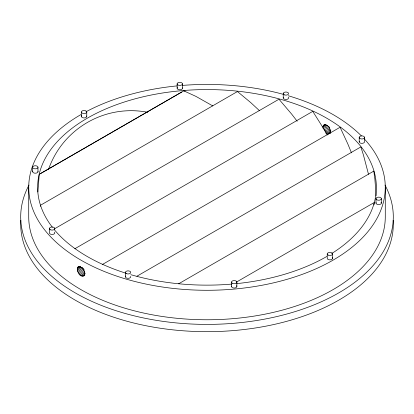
<?xml version="1.0" encoding="UTF-8"?>
<svg xmlns="http://www.w3.org/2000/svg" width="414" height="414" viewBox="0 0 414 414"><rect width="100%" height="100%" fill="white"/><g stroke="black" fill="none" stroke-linecap="round" stroke-linejoin="round"><path stroke-width="0.62" d="M37.871 191.961L39.263 174.299L183.806 90.847L195.925 96.384L212.801 105.932M77.278 269.167L77.77 267.284L78.355 266.735C82.458 265.974 86.065 271.827 84.321 275.434C80.797 278.156 77.221 272.407 77.278 269.167L80.74 266.637M325.135 124.303L323.375 125.483L322.853 127.388L327.365 134.959M373.961 204.894L374.339 202.462L236.492 282.048M48.464 169.554C62.674 128.521 105.037 104.059 147.679 112.272M329.927 133.634C331.536 130.079 328.245 123.848 323.996 124.914M79.11 274.073L84.192 269.674M78.355 272.914L83.597 268.422M79.99 275.056L84.508 271.206M77.77 271.651L82.717 267.553M80.937 275.786L84.834 272.609M77.408 270.373L81.206 267.392M81.951 276.185L85.315 273.618M82.893 276.257L84.839 274.906M77.408 268.112L79.969 266.393M83.7 276.003L84.798 275.326M77.77 267.284L79.359 266.316M181.803 92.006L40.541 173.564M40.412 205.297L237.445 91.541L250.832 102.672L259.594 110.797M54.332 228.921L278.974 99.225L291.684 114.135L297.174 121.245M74.82 248.752L312.761 111.376L322.853 127.388L327.531 125.613M102.336 264.525L340.08 127.264L347.822 143.937L351.481 152.844M136.962 276.195L360.853 146.934L363.471 155.126L368.496 174.263M178.61 283.807L373.821 171.101L374.913 179.381L376.088 195.843M183.992 90.92L184.892 90.412L184.892 91.271M330.47 132.941L327.707 134.296L326.76 133.862L330.662 132.138M323.375 125.483L325.528 124.469M322.987 126.327L326.351 124.919M325.746 133.168L330.812 131.129M325.409 131.999L330.843 129.98M322.987 128.588L329.068 126.43M324.592 130.881L329.922 129.002M323.955 129.649L329.725 127.652M40.463 205.266L40.603 206.348M385.279 187.356L385.279 216.832A178.279 102.926 0 0 1 207 319.763A178.279 102.926 0 0 1 28.721 216.832L28.721 187.356M381.356 198.689L381.356 203.057M376.005 198.689L376.005 203.057M364.532 137.608A2.675 1.542 0 0 1 360.278 138.669A2.675 1.542 0 0 1 360.817 136.015A2.675 1.542 0 0 1 364.532 137.608L364.532 141.976A2.675 1.542 0 0 1 361.22 143.296A2.675 1.542 0 0 1 359.388 141.231M359.217 137.251L359.217 141.619M332.582 253.953L332.582 258.32M327.236 253.953L327.236 258.32A2.675 1.542 0 0 0 330.6 259.811A2.675 1.542 0 0 0 332.225 257.549M283.238 93.574L283.238 97.942M236.865 282.11L236.865 286.478M231.519 282.11L231.519 286.478M182.481 83.871A2.675 1.542 0 0 1 178.47 85.212A2.675 1.542 0 0 1 178.47 82.536A2.675 1.542 0 0 1 182.481 83.871L182.481 88.239M177.135 83.871L177.135 88.239M125.411 272.407L125.411 276.775M86.764 112.028A2.675 1.542 0 0 1 82.753 113.369A2.675 1.542 0 0 1 82.753 110.693A2.675 1.542 0 0 1 86.764 112.028L86.764 116.396M81.418 112.028L81.418 116.396M49.452 228.549L49.452 232.916A2.675 1.542 0 0 0 52.816 234.407A2.675 1.542 0 0 0 54.441 232.145M37.974 167.489A2.675 1.542 0 0 1 33.7 168.519A2.675 1.542 0 0 1 34.284 165.869A2.675 1.542 0 0 1 37.974 167.489L37.974 171.857M32.665 167.096L32.665 171.463M364.439 139.068A178.279 102.926 0 0 1 305.796 273.033A178.279 102.926 0 0 1 69.097 252.587A178.279 102.926 0 0 1 80.937 114.575M85.988 111.775A178.279 102.926 0 0 1 177.321 85.869M182.445 85.413A178.279 102.926 0 0 1 283.378 94.356M288.304 95.758A178.279 102.926 0 0 1 361.391 135.895M384.979 185.053A186.3 107.557 0 0 1 207 324.395A186.3 107.557 0 0 1 29.021 185.053M52.355 227.224A169.362 97.782 0 0 1 117.638 104.297A169.362 97.782 0 0 1 337.446 124.992A169.362 97.782 0 0 1 331.692 253.528M326.76 256.499A169.362 97.782 0 0 1 236.839 283.611M231.69 284.092A169.362 97.782 0 0 1 130.855 274.699M125.333 273.023A169.362 97.782 0 0 1 54.296 229.646M393.181 220.274A186.3 107.557 0 0 1 207 331.671A186.3 107.557 0 0 1 20.819 220.274M288.227 97.171A2.675 1.542 0 0 1 286.26 99.474A2.675 1.542 0 0 1 283.331 97.544M182.393 87.84A2.675 1.542 0 0 1 179.459 89.771A2.675 1.542 0 0 1 177.492 87.468M86.671 115.998A2.675 1.542 0 0 1 83.742 117.928A2.675 1.542 0 0 1 81.775 115.625M37.969 171.453A2.675 1.542 0 0 1 34.978 173.192A2.675 1.542 0 0 1 32.846 171.075M130.669 276.376A2.675 1.542 0 0 1 127.74 278.306A2.675 1.542 0 0 1 125.773 276.003M236.508 285.707A2.675 1.542 0 0 1 234.541 288.009A2.675 1.542 0 0 1 231.607 286.079M380.999 202.286A2.675 1.542 0 0 1 379.027 204.588A2.675 1.542 0 0 1 376.098 202.658M376.792 199.781A2.675 1.542 0 0 0 381.263 199.087A2.675 1.542 0 0 0 377.987 197.199A2.675 1.542 0 0 0 376.792 199.781M328.017 255.045A2.675 1.542 0 0 0 332.494 254.351A2.675 1.542 0 0 0 329.218 252.462A2.675 1.542 0 0 0 328.017 255.045M232.301 283.202A2.675 1.542 0 0 0 236.777 282.508A2.675 1.542 0 0 0 233.501 280.62A2.675 1.542 0 0 0 232.301 283.202M126.198 273.499A2.675 1.542 0 0 0 130.669 272.805A2.675 1.542 0 0 0 127.393 270.916A2.675 1.542 0 0 0 126.198 273.499M284.573 94.909A2.675 1.542 0 0 0 288.589 93.574A2.675 1.542 0 0 0 284.573 92.239A2.675 1.542 0 0 0 284.573 94.909M50.787 229.889A2.675 1.542 0 0 0 54.798 228.549A2.675 1.542 0 0 0 50.787 227.214A2.675 1.542 0 0 0 50.787 229.889"/></g></svg>
